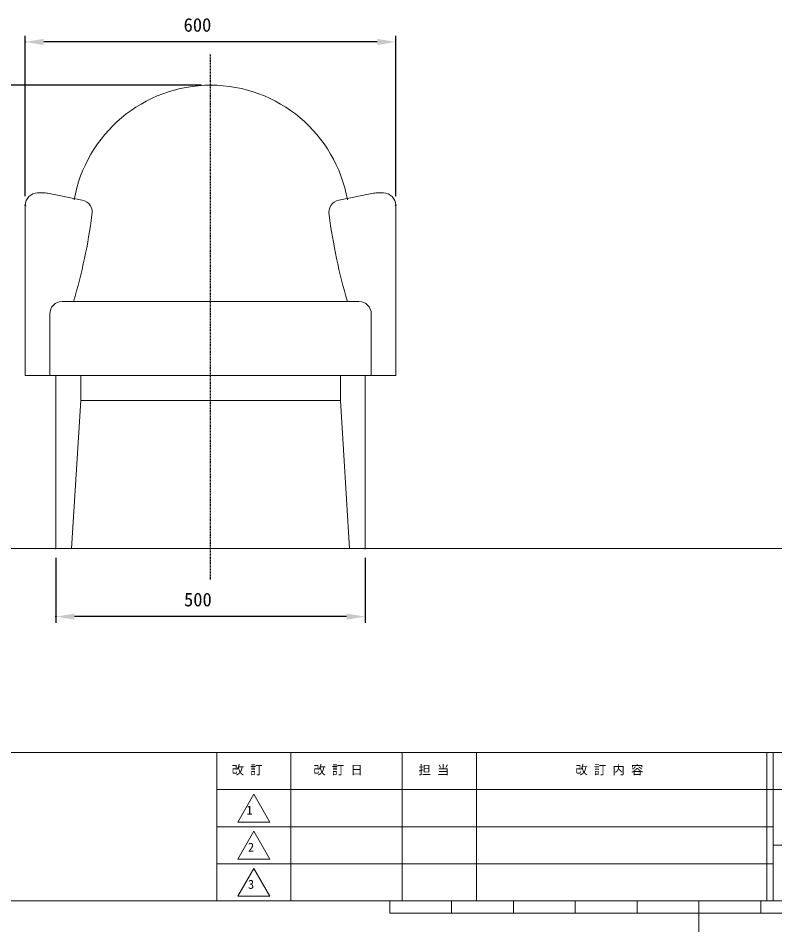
# Model space of a CAD drawing. Units: millimetres, scale not verified. Extents: x -203 to 203, y -143 to 143.
# Drawn here: x -110.1 to 12.3, y -143 to 4.8 of the extents above; entities that cross this region are included whole.
import ezdxf
from ezdxf.enums import TextEntityAlignment as Align

# ---------------------------------------------------------------- set-up
doc = ezdxf.new("R2010")
doc.units = ezdxf.units.MM
doc.header["$LTSCALE"] = 0.5
doc.header["$PDMODE"] = 32
doc.header["$PDSIZE"] = 0.1
doc.linetypes.add('USER1', pattern=[0.629921, 0.393701, -0.07874, 0.07874, -0.07874])
for name, color, linetype, lineweight in [('0-1_DIMENSION_LINES$02_DIMENSI', 7, 'Continuous', 25), ('0-3_DIMENSION_LINES$03_LINES', 7, 'Continuous', 18), ('0-4_DIMENSION_LINES$01_CENTER_', 7, 'USER1', 25), ('0-5_図面_FORMAT$03_TEXT', 7, 'Continuous', 18), ('0-8_図面_FORMAT$01_WAKU$OUT_LINE', 6, 'Continuous', 18), ('0-9_図面_FORMAT$01_WAKU$SUB_LINE', 7, 'Continuous', 18)]:
    doc.layers.add(name, color=color, linetype=linetype, lineweight=lineweight)
doc.layers.add('0-2_DEFPOINTS', color=7, linetype='Continuous')
doc.styles.add('ＭＳ ゴシック', font='')
doc.styles.get('ＭＳ ゴシック').set_extended_font_data('MS Gothic')

# ---------------------------------------------------------------- blocks, each defined once
blk = doc.blocks.new('D1')
at = {"layer": '0-1_DIMENSION_LINES$02_DIMENSI'}
for p, q in [((202.074, 249.121), (202.074, 301)), ((315.926, 299), (208.074, 299)), ((321.926, 249.121), (321.926, 301))]:
    blk.add_line(p, q, dxfattribs=at)
for points in [[(208.074, 300), (208.074, 298), (202.074, 299)], [(315.926, 298), (315.926, 300), (321.926, 299)]]:
    blk.add_solid(points, dxfattribs=at)
at = {"layer": '0-2_DEFPOINTS'}
for p in [(202.074, 299), (202.074, 246.121), (321.926, 246.121)]:
    blk.add_point(p, dxfattribs=at)
at = {"layer": '0-1_DIMENSION_LINES$02_DIMENSI', "style": 'ＭＳ ゴシック'}
blk.add_text('600', height=4.399, dxfattribs=at).set_placement((253.286, 301), align=Align.BOTTOM_LEFT)
blk = doc.blocks.new('D2')
at = {"layer": '0-1_DIMENSION_LINES$02_DIMENSI'}
for p, q in [((259.096, 285.006), (188, 285.006)), ((190, 141), (190, 279.006)), ((193, 135), (192, 135))]:
    blk.add_line(p, q, dxfattribs=at)
for points in [[(191, 279.006), (189, 279.006), (190, 285.006)], [(189, 141), (191, 141), (190, 135)]]:
    blk.add_solid(points, dxfattribs=at)
at = {"layer": '0-2_DEFPOINTS'}
for p in [(190, 285.006), (262.096, 285.006), (190, 135)]:
    blk.add_point(p, dxfattribs=at)
at = {"layer": '0-1_DIMENSION_LINES$02_DIMENSI', "style": 'ＭＳ ゴシック'}
blk.add_text('750', height=4.399, rotation=90, dxfattribs=at).set_placement((188, 201.431), align=Align.BOTTOM_LEFT)
blk = doc.blocks.new('D3')
at = {"layer": '0-1_DIMENSION_LINES$02_DIMENSI'}
for p, q in [((212, 132), (212, 111)), ((312, 132), (312, 111)), ((306, 113), (218, 113))]:
    blk.add_line(p, q, dxfattribs=at)
for points in [[(218, 114), (218, 112), (212, 113)], [(306, 112), (306, 114), (312, 113)]]:
    blk.add_solid(points, dxfattribs=at)
at = {"layer": '0-2_DEFPOINTS'}
for p in [(212, 135), (312, 135), (212, 113)]:
    blk.add_point(p, dxfattribs=at)
at = {"layer": '0-1_DIMENSION_LINES$02_DIMENSI', "style": 'ＭＳ ゴシック'}
blk.add_text('500', height=4.399, dxfattribs=at).set_placement((253.429, 115), align=Align.BOTTOM_LEFT)

msp = doc.modelspace()

# ---------------------------------------------------------------- linework, layer by layer
at = {"layer": '0-3_DIMENSION_LINES$03_LINES'}
for p, q in [((-106.963, -23.4396), (-105.7348, -23.4396)), ((-105.3426, -23.4784), (-99.742, -24.5985)), ((-52.6574, -23.4784), (-58.258, -24.5985)), ((-51.037, -23.4396), (-52.2652, -23.4396)), ((-103, -41), (-55, -41)), ((-105, -53), (-105, -43)), ((-139, -81), (136, -81))]:
    msp.add_line(p, q, dxfattribs=at)
for points in [[(-105, -53), (-108.963, -53), (-108.963, -25.4396)], [(-53, -53), (-49.037, -53), (-49.037, -25.4396)], [(-53, -43), (-53, -53), (-105, -53)]]:
    msp.add_lwpolyline(points, dxfattribs=at)
for points in [[(-100, -53), (-104, -53), (-104, -81), (-101.5, -81), (-100, -57)], [(-100, -53), (-58, -53), (-58, -57), (-100, -57)], [(-58, -53), (-54, -53), (-54, -81), (-56.5, -81), (-58, -57)]]:
    msp.add_lwpolyline(points, close=True, dxfattribs=at)
for centre, radius, start, end in [((-78.9522, -28.4209), 22.4238, 9.88457, 170.11543), ((-106.963, -25.4396), 2, 90, 180), ((-105.7348, -25.4396), 2, 78.69007, 90), ((-52.2652, -25.4396), 2, 90, 101.30993), ((-51.037, -25.4396), 2, 360, 90), ((-100.1343, -26.5597), 2, 347.35913, 78.69007), ((-57.8657, -26.5597), 2, 101.30993, 192.64087), ((-186.3895, -15.653), 88.9332, 343.44046, 352.67134), ((28.3895, -15.653), 88.9332, 187.32866, 196.55954), ((-103, -43), 2, 90, 180), ((-55, -43), 2, 0, 90)]:
    msp.add_arc(centre, radius, start, end, dxfattribs=at)
at = {"layer": '0-4_DIMENSION_LINES$01_CENTER_'}
msp.add_line((-79, -86), (-79, -1), dxfattribs=at)
at = {"layer": '0-5_図面_FORMAT$03_TEXT'}
for p, q in [((-72, -120.75), (-74.5981, -125.25)), ((-69.4019, -125.25), (-72, -120.75)), ((-74.5981, -125.25), (-69.4019, -125.25)), ((-72, -126.75), (-74.5981, -131.25)), ((-69.4019, -131.25), (-72, -126.75)), ((-74.5981, -131.25), (-69.4019, -131.25)), ((-72, -132.75), (-74.5981, -137.25)), ((-69.4019, -137.25), (-72, -132.75)), ((-74.5981, -137.25), (-69.4019, -137.25))]:
    msp.add_line(p, q, dxfattribs=at)
at = {"layer": '0-8_図面_FORMAT$01_WAKU$OUT_LINE'}
for p, q in [((198, -114), (-198, -114)), ((-78, -114), (-78, -138)), ((11, -114), (11, -138)), ((12, -114), (12, -138)), ((198, -120), (-78, -120)), ((-198, -138), (198, -138)), ((-50, -140), (-50, -138)), ((-40, -140), (-40, -138)), ((-30, -140), (-30, -138)), ((-20, -140), (-20, -138)), ((-10, -140), (-10, -138)), ((0, -138), (0, -143)), ((10, -140), (10, -138)), ((-50, -140), (50, -140))]:
    msp.add_line(p, q, dxfattribs=at)
at = {"layer": '0-9_図面_FORMAT$01_WAKU$SUB_LINE'}
for p, q in [((-66, -114), (-66, -138)), ((-48, -114), (-48, -138)), ((-36, -114), (-36, -138)), ((12, -126), (-78, -126)), ((12, -129), (144, -129)), ((12, -132), (-78, -132))]:
    msp.add_line(p, q, dxfattribs=at)

# ---------------------------------------------------------------- block references
at = {"layer": '0-1_DIMENSION_LINES$02_DIMENSI', "xscale": 0.5, "yscale": 0.5}
for name in ['D1', 'D2', 'D3']:
    msp.add_blockref(name, (-210, -148.5), dxfattribs=at)

# ---------------------------------------------------------------- texts
at = {"layer": '0-5_図面_FORMAT$03_TEXT', "style": 'ＭＳ ゴシック'}
for s, p in [('改 訂', (-75.5838, -117.9799)), ('改 訂 日', (-62.3608, -117.9799)), ('担 当', (-45.3714, -117.9799)), ('改 訂 内 容', (-19.9835, -117.964)), ('1', (-73.1918, -124.4965)), ('2', (-72.9498, -130.4965)), ('3', (-72.9398, -136.4965))]:
    msp.add_text(s, height=1.466, dxfattribs=at).set_placement(p, align=Align.BOTTOM_LEFT)

doc.saveas('drawing.dxf')
